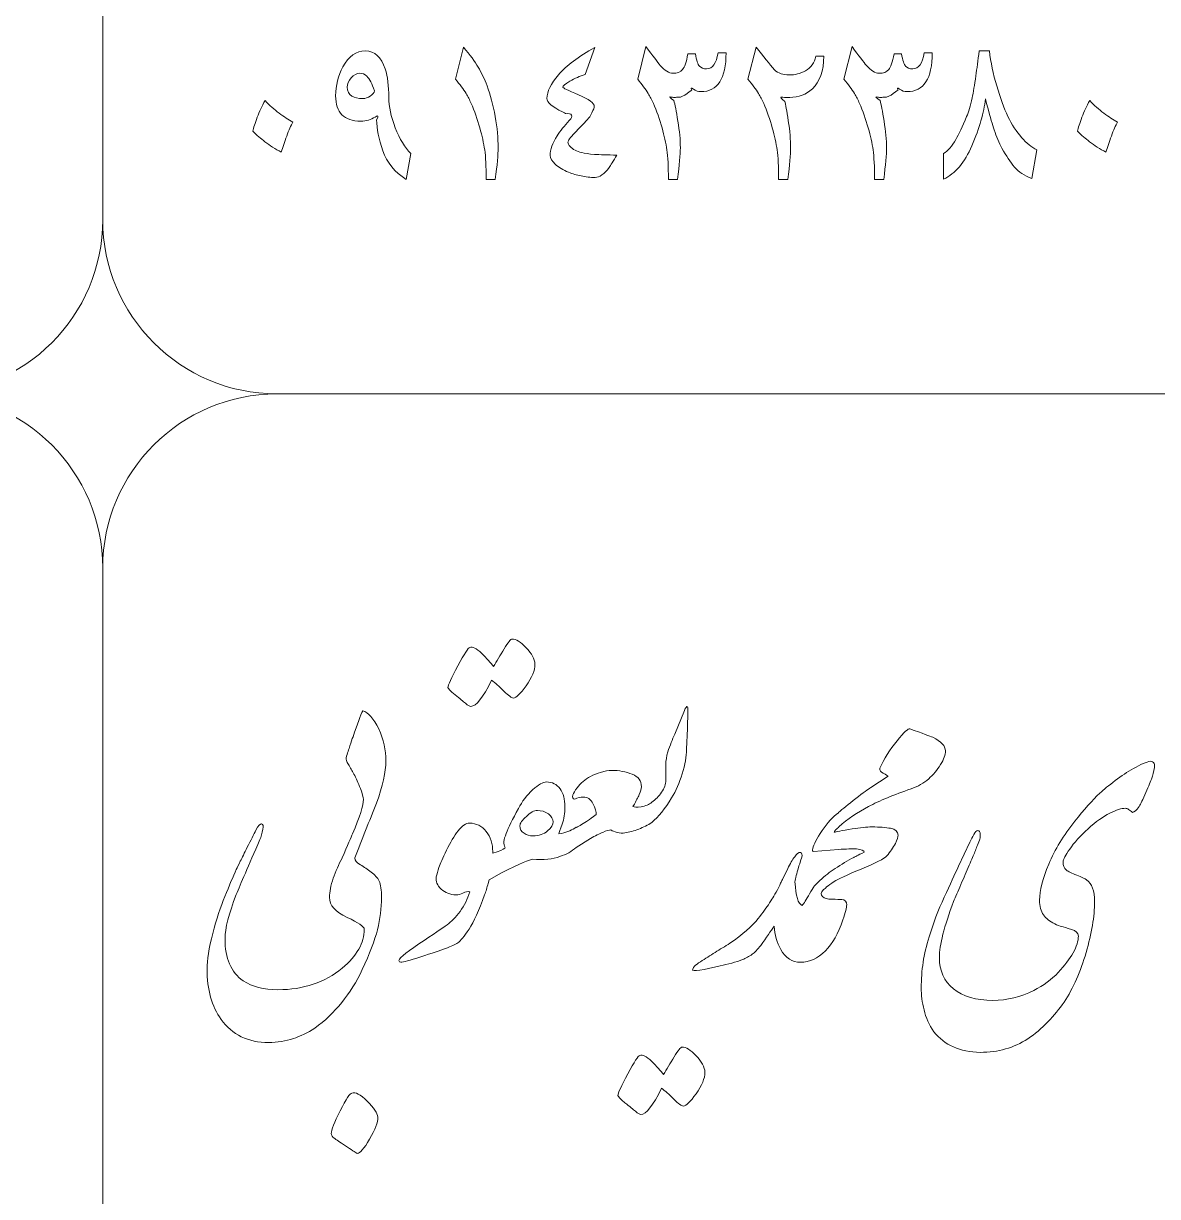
# Model space of a CAD drawing. Header units: millimetres. Extents: x 62 to 462, y 96 to 456.
# Drawn here: x 301.17 to 317.47, y 244.77 to 261.63 of the extents above; entities that cross this region are included whole.
import ezdxf

# ---------------------------------------------------------------- set-up
doc = ezdxf.new("R2010")
doc.units = ezdxf.units.MM
doc.header["$MEASUREMENT"] = 0
doc.layers.add('Layer 1', color=7, linetype='Continuous')

msp = doc.modelspace()

# ---------------------------------------------------------------- linework, layer by layer
at = {"layer": 'Layer 1', "color": 250, "lineweight": 18}
for points, knots in [([(284.8067, 276.3033), (284.8067, 276.3033), (299.8067, 276.3033), (299.8067, 276.3033), (301.1837, 276.3033), (302.3067, 275.1803), (302.3067, 273.8033), (302.3067, 273.8033), (302.3067, 258.8033), (302.3067, 258.8033), (302.3067, 257.4264), (301.1837, 256.3033), (299.8067, 256.3033), (299.8067, 256.3033), (284.8067, 256.3033), (284.8067, 256.3033), (283.4298, 256.3033), (282.3067, 257.4264), (282.3067, 258.8033), (282.3067, 258.8033), (282.3067, 273.8033), (282.3067, 273.8033), (282.3067, 275.1803), (283.4298, 276.3033), (284.8067, 276.3033)], [0, 0, 0, 0, 0.125, 0.125, 0.125, 0.25, 0.25, 0.25, 0.375, 0.375, 0.375, 0.5, 0.5, 0.5, 0.625, 0.625, 0.625, 0.75, 0.75, 0.75, 0.875, 0.875, 0.875, 1, 1, 1, 1]), ([(304.8067, 276.3033), (304.8067, 276.3033), (319.8067, 276.3033), (319.8067, 276.3033), (321.1837, 276.3033), (322.3067, 275.1803), (322.3067, 273.8033), (322.3067, 273.8033), (322.3067, 258.8033), (322.3067, 258.8033), (322.3067, 257.4264), (321.1837, 256.3033), (319.8067, 256.3033), (319.8067, 256.3033), (304.8067, 256.3033), (304.8067, 256.3033), (303.4298, 256.3033), (302.3067, 257.4264), (302.3067, 258.8033), (302.3067, 258.8033), (302.3067, 273.8033), (302.3067, 273.8033), (302.3067, 275.1803), (303.4298, 276.3033), (304.8067, 276.3033)], [0, 0, 0, 0, 0.125, 0.125, 0.125, 0.25, 0.25, 0.25, 0.375, 0.375, 0.375, 0.5, 0.5, 0.5, 0.625, 0.625, 0.625, 0.75, 0.75, 0.75, 0.875, 0.875, 0.875, 1, 1, 1, 1]), ([(284.8067, 256.3033), (284.8067, 256.3033), (299.8067, 256.3033), (299.8067, 256.3033), (301.1837, 256.3033), (302.3067, 255.1803), (302.3067, 253.8033), (302.3067, 253.8033), (302.3067, 238.8033), (302.3067, 238.8033), (302.3067, 237.4264), (301.1837, 236.3033), (299.8067, 236.3033), (299.8067, 236.3033), (284.8067, 236.3033), (284.8067, 236.3033), (283.4298, 236.3033), (282.3067, 237.4264), (282.3067, 238.8033), (282.3067, 238.8033), (282.3067, 253.8033), (282.3067, 253.8033), (282.3067, 255.1803), (283.4298, 256.3033), (284.8067, 256.3033)], [0, 0, 0, 0, 0.125, 0.125, 0.125, 0.25, 0.25, 0.25, 0.375, 0.375, 0.375, 0.5, 0.5, 0.5, 0.625, 0.625, 0.625, 0.75, 0.75, 0.75, 0.875, 0.875, 0.875, 1, 1, 1, 1]), ([(304.8067, 256.3033), (304.8067, 256.3033), (319.8067, 256.3033), (319.8067, 256.3033), (321.1837, 256.3033), (322.3067, 255.1803), (322.3067, 253.8033), (322.3067, 253.8033), (322.3067, 238.8033), (322.3067, 238.8033), (322.3067, 237.4264), (321.1837, 236.3033), (319.8067, 236.3033), (319.8067, 236.3033), (304.8067, 236.3033), (304.8067, 236.3033), (303.4298, 236.3033), (302.3067, 237.4264), (302.3067, 238.8033), (302.3067, 238.8033), (302.3067, 253.8033), (302.3067, 253.8033), (302.3067, 255.1803), (303.4298, 256.3033), (304.8067, 256.3033)], [0, 0, 0, 0, 0.125, 0.125, 0.125, 0.25, 0.25, 0.25, 0.375, 0.375, 0.375, 0.5, 0.5, 0.5, 0.625, 0.625, 0.625, 0.75, 0.75, 0.75, 0.875, 0.875, 0.875, 1, 1, 1, 1]), ([(307.2684, 252.0841), (307.2684, 252.1147), (307.3154, 252.217), (307.4095, 252.3945), (307.5036, 252.5709), (307.5612, 252.6591), (307.5812, 252.6591), (307.62, 252.6756), (307.6776, 252.6474), (307.7517, 252.5756), (307.827, 252.5027), (307.8834, 252.4392), (307.9222, 252.3839), (307.9681, 252.4592), (308.0198, 252.545), (308.0763, 252.6391), (308.1327, 252.7332), (308.1692, 252.7802), (308.188, 252.7802), (308.2456, 252.7802), (308.3138, 252.7379), (308.3926, 252.6544), (308.4726, 252.5709), (308.5137, 252.4921), (308.5184, 252.418), (308.5184, 252.331), (308.4761, 252.2275), (308.3914, 252.1088), (308.3079, 251.9912), (308.2479, 251.9324), (308.208, 251.9324), (308.1833, 251.9324), (308.1374, 251.9665), (308.0704, 252.0323), (308.0045, 252.0994), (307.9457, 252.1511), (307.8952, 252.1876), (307.7705, 251.9371), (307.6717, 251.8124), (307.5988, 251.8124), (307.58, 251.8124), (307.5542, 251.8266), (307.5189, 251.8571), (307.4871, 251.8842), (307.4377, 251.9253), (307.3695, 251.9806), (307.3013, 252.0359), (307.2684, 252.07), (307.2684, 252.0841)], [0, 0, 0, 0, 0.0625, 0.0625, 0.0625, 0.125, 0.125, 0.125, 0.1875, 0.1875, 0.1875, 0.25, 0.25, 0.25, 0.3125, 0.3125, 0.3125, 0.375, 0.375, 0.375, 0.4375, 0.4375, 0.4375, 0.5, 0.5, 0.5, 0.5625, 0.5625, 0.5625, 0.625, 0.625, 0.625, 0.6875, 0.6875, 0.6875, 0.75, 0.75, 0.75, 0.8125, 0.8125, 0.8125, 0.875, 0.875, 0.875, 0.9375, 0.9375, 0.9375, 1, 1, 1, 1]), ([(306.0655, 248.6092), (306.0655, 248.6481), (305.9831, 248.7057), (305.8173, 248.7809), (305.6492, 248.8597), (305.5657, 248.955), (305.5657, 249.0679), (305.5657, 249.1478), (305.5833, 249.2395), (305.6198, 249.3418), (305.6551, 249.443), (305.6974, 249.5406), (305.748, 249.6323), (305.748, 249.6323), (305.7492, 249.6344), (305.7492, 249.6344), (305.7492, 249.6344), (305.7491, 249.6347), (305.7491, 249.6347), (305.8267, 249.8181), (305.8761, 249.9345), (305.8973, 249.9827), (306.0008, 250.2238), (306.0525, 250.3884), (306.0525, 250.4755), (306.0525, 250.5049), (306.0384, 250.5566), (306.0102, 250.6307), (305.9784, 250.7106), (305.9478, 250.7812), (305.9173, 250.84), (305.9043, 250.8635), (305.8902, 250.8859), (305.8761, 250.9094), (305.862, 250.9329), (305.8502, 250.9552), (305.8385, 250.9788), (305.8103, 251.0199), (305.7997, 251.0517), (305.8044, 251.0752), (305.8244, 251.1387), (305.8432, 251.1963), (305.8596, 251.2469), (305.8749, 251.2974), (305.8902, 251.3409), (305.9043, 251.3774), (305.9655, 251.562), (306.0125, 251.6855), (306.0454, 251.7502), (306.1231, 251.7243), (306.1995, 251.6373), (306.2724, 251.4879), (306.3418, 251.3386), (306.3759, 251.1857), (306.3759, 251.0305), (306.3759, 250.8694), (306.3312, 250.6671), (306.2418, 250.4237), (306.1889, 250.2932), (306.136, 250.1615), (306.0842, 250.0286), (306.0325, 249.8969), (305.9819, 249.7652), (305.9314, 249.6347), (305.9314, 249.6347), (305.9311, 249.6341), (305.9311, 249.6341), (305.9311, 249.6341), (305.9314, 249.6323), (305.9314, 249.6323), (305.9314, 249.6006), (305.9573, 249.5676), (306.009, 249.5359), (306.0607, 249.5041), (306.1125, 249.4688), (306.1654, 249.4312), (306.2183, 249.3924), (306.256, 249.3501), (306.2795, 249.3019), (306.3018, 249.249), (306.3136, 249.1713), (306.3136, 249.0679), (306.3136, 248.9162), (306.2936, 248.7609), (306.2548, 248.6022), (306.216, 248.4481), (306.1431, 248.2576), (306.0372, 248.0307), (305.8702, 247.6791), (305.6433, 247.3992), (305.3552, 247.1899), (305.2505, 247.1229), (305.1471, 247.0723), (305.0459, 247.0382), (304.9354, 247.0018), (304.8166, 246.9829), (304.6908, 246.9829), (304.3945, 246.9829), (304.1675, 247.0935), (304.0088, 247.3134), (303.8735, 247.5015), (303.8053, 247.7438), (303.8053, 248.0377), (303.8053, 248.1683), (303.8324, 248.3388), (303.8876, 248.5505), (303.9429, 248.7551), (304.0005, 248.9315), (304.0605, 249.0808), (304.1252, 249.2348), (304.1793, 249.3654), (304.2251, 249.47), (304.2392, 249.4959), (304.2592, 249.5347), (304.2839, 249.5864), (304.3098, 249.637), (304.3415, 249.7052), (304.3804, 249.7875), (304.4086, 249.8381), (304.4333, 249.8839), (304.4544, 249.9251), (304.4768, 249.9663), (304.4944, 250.0039), (304.5085, 250.0356), (304.5426, 250.098), (304.5685, 250.1274), (304.5873, 250.125), (304.6132, 250.1203), (304.6191, 250.0944), (304.6085, 250.0462), (304.5967, 249.9886), (304.5814, 249.9392), (304.5638, 249.8981), (304.4003, 249.5206), (304.2875, 249.2584), (304.2251, 249.109), (304.1181, 248.835), (304.064, 248.6245), (304.064, 248.4752), (304.064, 248.1918), (304.151, 247.9907), (304.3251, 247.8684), (304.4544, 247.7837), (304.6202, 247.7414), (304.8249, 247.7414), (305.1929, 247.7414), (305.4998, 247.8449), (305.748, 248.0507), (305.9596, 248.2282), (306.0655, 248.414), (306.0655, 248.6092)], [0, 0, 0, 0, 0.02, 0.02, 0.02, 0.04, 0.04, 0.04, 0.06, 0.06, 0.06, 0.08, 0.08, 0.08, 0.1, 0.1, 0.1, 0.12, 0.12, 0.12, 0.14, 0.14, 0.14, 0.16, 0.16, 0.16, 0.18, 0.18, 0.18, 0.2, 0.2, 0.2, 0.22, 0.22, 0.22, 0.24, 0.24, 0.24, 0.26, 0.26, 0.26, 0.28, 0.28, 0.28, 0.3, 0.3, 0.3, 0.32, 0.32, 0.32, 0.34, 0.34, 0.34, 0.36, 0.36, 0.36, 0.38, 0.38, 0.38, 0.4, 0.4, 0.4, 0.42, 0.42, 0.42, 0.44, 0.44, 0.44, 0.46, 0.46, 0.46, 0.48, 0.48, 0.48, 0.5, 0.5, 0.5, 0.52, 0.52, 0.52, 0.54, 0.54, 0.54, 0.56, 0.56, 0.56, 0.58, 0.58, 0.58, 0.6, 0.6, 0.6, 0.62, 0.62, 0.62, 0.64, 0.64, 0.64, 0.66, 0.66, 0.66, 0.68, 0.68, 0.68, 0.7, 0.7, 0.7, 0.72, 0.72, 0.72, 0.74, 0.74, 0.74, 0.76, 0.76, 0.76, 0.78, 0.78, 0.78, 0.8, 0.8, 0.8, 0.82, 0.82, 0.82, 0.84, 0.84, 0.84, 0.86, 0.86, 0.86, 0.88, 0.88, 0.88, 0.9, 0.9, 0.9, 0.92, 0.92, 0.92, 0.94, 0.94, 0.94, 0.96, 0.96, 0.96, 0.98, 0.98, 0.98, 1, 1, 1, 1]), ([(310.1965, 250.4343), (310.2517, 250.4731), (310.2988, 250.5213), (310.3376, 250.5789), (310.3787, 250.6366), (310.3999, 250.6942), (310.3999, 250.7518), (310.3999, 250.7518), (310.3999, 250.9788), (310.3999, 250.9788), (310.3999, 251.034), (310.4093, 251.0952), (310.427, 251.161), (310.4599, 251.2527), (310.4928, 251.3374), (310.5269, 251.4127), (310.5269, 251.4127), (310.668, 251.7537), (310.668, 251.7537), (310.6704, 251.7702), (310.6821, 251.789), (310.7033, 251.809), (310.7127, 251.809), (310.7162, 251.7854), (310.7162, 251.7372), (310.7162, 251.7372), (310.7104, 251.4926), (310.7104, 251.4926), (310.7104, 251.4926), (310.6962, 251.1963), (310.6962, 251.1963), (310.6962, 251.0928), (310.6751, 250.9752), (310.6339, 250.8447), (310.5951, 250.713), (310.5445, 250.5978), (310.4822, 250.4966), (310.3885, 250.3432), (310.2937, 250.2259), (310.1976, 250.146), (310.1976, 250.146), (310.1965, 250.1438), (310.1965, 250.1438), (310.1412, 250.1074), (310.0789, 250.0756), (310.0107, 250.0498), (309.9413, 250.0227), (309.8743, 250.0051), (309.8108, 249.9957), (309.7755, 249.9886), (309.739, 249.991), (309.7002, 250.0004), (309.6614, 250.011), (309.6308, 250.0227), (309.6108, 250.0368), (309.5826, 250.0368), (309.5438, 250.0251), (309.4933, 250.0027), (309.445, 249.9816), (309.3851, 249.9522), (309.3145, 249.9134), (309.3145, 249.9134), (309.1111, 249.7852), (309.1111, 249.7852), (309.1111, 249.7852), (309.1108, 249.7861), (309.1108, 249.7861), (309.0462, 249.7286), (308.9686, 249.6851), (308.8771, 249.6558), (308.7736, 249.6158), (308.6431, 249.6041), (308.4843, 249.617), (308.4514, 249.617), (308.3044, 249.5523), (308.0398, 249.4206), (308.0398, 249.4206), (307.8581, 249.3204), (307.8581, 249.3204), (307.8581, 249.3204), (307.8446, 249.2678), (307.8446, 249.2678), (307.8305, 249.2101), (307.8129, 249.1549), (307.7952, 249.1043), (307.7141, 248.8821), (307.64, 248.7174), (307.5706, 248.6116), (307.5024, 248.5058), (307.4483, 248.4411), (307.4095, 248.4152), (307.3696, 248.3905), (307.3119, 248.3635), (307.2331, 248.3341), (307.1555, 248.3059), (307.0368, 248.2659), (306.8768, 248.2141), (306.7169, 248.1624), (306.6228, 248.1365), (306.5923, 248.1365), (306.5746, 248.1365), (306.5652, 248.1412), (306.5652, 248.1506), (306.5464, 248.1753), (306.6417, 248.2588), (306.851, 248.3988), (307.0603, 248.5387), (307.1955, 248.6304), (307.2555, 248.6739), (307.3166, 248.7174), (307.379, 248.7809), (307.4413, 248.8656), (307.5048, 248.9491), (307.5518, 249.0443), (307.5812, 249.149), (307.5495, 249.1537), (307.5165, 249.1478), (307.4836, 249.1302), (307.4495, 249.1137), (307.4166, 249.1043), (307.3848, 249.1043), (307.3002, 249.1067), (307.2284, 249.1349), (307.1708, 249.1878), (307.1144, 249.2395), (307.0897, 249.2983), (307.0991, 249.363), (307.1085, 249.4018), (307.1214, 249.4477), (307.1391, 249.4994), (307.1555, 249.5512), (307.192, 249.6335), (307.2473, 249.7452), (307.3025, 249.8581), (307.3578, 249.951), (307.4142, 250.0239), (307.4707, 250.098), (307.5259, 250.1344), (307.5812, 250.1344), (307.6753, 250.1344), (307.7541, 250.0944), (307.8176, 250.0145), (307.8811, 249.9333), (307.9117, 249.8369), (307.9117, 249.7252), (307.9117, 249.7252), (307.9115, 249.7016), (307.9115, 249.7016), (307.9115, 249.7016), (307.9763, 249.724), (307.9763, 249.724), (308.0527, 249.7522), (308.0916, 249.7722), (308.0916, 249.7863), (308.0774, 249.8098), (308.0704, 249.8381), (308.0704, 249.8722), (308.0751, 249.9027), (308.0868, 249.9404), (308.1057, 249.9862), (308.1374, 250.0709), (308.1962, 250.1908), (308.2809, 250.3449), (308.3338, 250.446), (308.4008, 250.5354), (308.4843, 250.613), (308.5666, 250.6894), (308.6337, 250.7271), (308.6842, 250.7271), (308.7642, 250.7271), (308.83, 250.693), (308.8806, 250.6271), (308.9265, 250.5624), (308.9488, 250.4778), (308.9488, 250.3719), (308.9488, 250.2779), (308.9359, 250.1932), (308.91, 250.1191), (308.8829, 250.0439), (308.8665, 249.998), (308.8594, 249.9792), (308.8594, 249.9792), (308.9006, 249.9862), (308.9006, 249.9862), (308.99, 250.0086), (309.0605, 250.0391), (309.1111, 250.0756), (309.1111, 250.0756), (309.1132, 250.072), (309.1132, 250.072), (309.1543, 250.0933), (309.2123, 250.1282), (309.2863, 250.178), (309.3028, 250.1874), (309.3404, 250.2144), (309.4004, 250.2579), (309.4004, 250.2944), (309.3839, 250.3473), (309.3521, 250.4167), (309.318, 250.479), (309.271, 250.5096), (309.211, 250.5096), (309.1722, 250.5096), (309.1322, 250.5002), (309.0899, 250.4813), (309.0605, 250.4813), (309.0511, 250.5013), (309.0629, 250.5401), (309.0723, 250.5684), (309.0923, 250.6025), (309.1252, 250.6436), (309.1758, 250.7083), (309.2381, 250.7624), (309.3145, 250.8059), (309.3627, 250.8318), (309.4121, 250.8506), (309.4627, 250.8647), (309.525, 250.8835), (309.5767, 250.8929), (309.6214, 250.8929), (309.7261, 250.8929), (309.8249, 250.8741), (309.9178, 250.8376), (310.0048, 250.8035), (310.0483, 250.7436), (310.0483, 250.6577), (310.0483, 250.6283), (310.0377, 250.5919), (310.0177, 250.5484), (310.006, 250.5225), (309.9954, 250.499), (309.9848, 250.479), (309.9742, 250.4578), (309.9554, 250.4237), (309.9272, 250.3755), (309.9436, 250.3614), (309.9824, 250.3602), (310.0448, 250.3696), (310.1071, 250.3802), (310.1576, 250.4014), (310.1965, 250.4343)], [0, 0, 0, 0, 0.0125, 0.0125, 0.0125, 0.025, 0.025, 0.025, 0.0375, 0.0375, 0.0375, 0.05, 0.05, 0.05, 0.0625, 0.0625, 0.0625, 0.075, 0.075, 0.075, 0.0875, 0.0875, 0.0875, 0.1, 0.1, 0.1, 0.1125, 0.1125, 0.1125, 0.125, 0.125, 0.125, 0.1375, 0.1375, 0.1375, 0.15, 0.15, 0.15, 0.1625, 0.1625, 0.1625, 0.175, 0.175, 0.175, 0.1875, 0.1875, 0.1875, 0.2, 0.2, 0.2, 0.2125, 0.2125, 0.2125, 0.225, 0.225, 0.225, 0.2375, 0.2375, 0.2375, 0.25, 0.25, 0.25, 0.2625, 0.2625, 0.2625, 0.275, 0.275, 0.275, 0.2875, 0.2875, 0.2875, 0.3, 0.3, 0.3, 0.3125, 0.3125, 0.3125, 0.325, 0.325, 0.325, 0.3375, 0.3375, 0.3375, 0.35, 0.35, 0.35, 0.3625, 0.3625, 0.3625, 0.375, 0.375, 0.375, 0.3875, 0.3875, 0.3875, 0.4, 0.4, 0.4, 0.4125, 0.4125, 0.4125, 0.425, 0.425, 0.425, 0.4375, 0.4375, 0.4375, 0.45, 0.45, 0.45, 0.4625, 0.4625, 0.4625, 0.475, 0.475, 0.475, 0.4875, 0.4875, 0.4875, 0.5, 0.5, 0.5, 0.5125, 0.5125, 0.5125, 0.525, 0.525, 0.525, 0.5375, 0.5375, 0.5375, 0.55, 0.55, 0.55, 0.5625, 0.5625, 0.5625, 0.575, 0.575, 0.575, 0.5875, 0.5875, 0.5875, 0.6, 0.6, 0.6, 0.6125, 0.6125, 0.6125, 0.625, 0.625, 0.625, 0.6375, 0.6375, 0.6375, 0.65, 0.65, 0.65, 0.6625, 0.6625, 0.6625, 0.675, 0.675, 0.675, 0.6875, 0.6875, 0.6875, 0.7, 0.7, 0.7, 0.7125, 0.7125, 0.7125, 0.725, 0.725, 0.725, 0.7375, 0.7375, 0.7375, 0.75, 0.75, 0.75, 0.7625, 0.7625, 0.7625, 0.775, 0.775, 0.775, 0.7875, 0.7875, 0.7875, 0.8, 0.8, 0.8, 0.8125, 0.8125, 0.8125, 0.825, 0.825, 0.825, 0.8375, 0.8375, 0.8375, 0.85, 0.85, 0.85, 0.8625, 0.8625, 0.8625, 0.875, 0.875, 0.875, 0.8875, 0.8875, 0.8875, 0.9, 0.9, 0.9, 0.9125, 0.9125, 0.9125, 0.925, 0.925, 0.925, 0.9375, 0.9375, 0.9375, 0.95, 0.95, 0.95, 0.9625, 0.9625, 0.9625, 0.975, 0.975, 0.975, 0.9875, 0.9875, 0.9875, 1, 1, 1, 1]), ([(312.8812, 250.2896), (312.9388, 250.3379), (313.0211, 250.4037), (313.1293, 250.4896), (313.2351, 250.5695), (313.3069, 250.6224), (313.3468, 250.6471), (313.3468, 250.6471), (313.5938, 250.8094), (313.5938, 250.8094), (313.5879, 250.8141), (313.5632, 250.8294), (313.5221, 250.8541), (313.4903, 250.8706), (313.4738, 250.8929), (313.4738, 250.9235), (313.5338, 251.0563), (313.6161, 251.1881), (313.722, 251.3198), (313.8254, 251.4432), (313.8854, 251.4997), (313.9042, 251.4879), (314.09, 251.4244), (314.2006, 251.3833), (314.2347, 251.368), (314.357, 251.3103), (314.4181, 251.2445), (314.4181, 251.1716), (314.4181, 251.121), (314.3946, 251.0552), (314.3487, 250.9752), (314.2982, 250.8964), (314.2405, 250.8294), (314.177, 250.7718), (314.1053, 250.7118), (314.0218, 250.6636), (313.9254, 250.6271), (313.6749, 250.5425), (313.4703, 250.4578), (313.3104, 250.3731), (313.153, 250.291), (313.0115, 250.194), (312.8872, 250.0812), (312.8872, 250.0812), (312.8823, 250.0733), (312.8823, 250.0733), (312.8565, 250.058), (312.84, 250.0427), (312.8318, 250.0286), (312.8235, 250.0145), (312.82, 250.0074), (312.82, 250.0051), (312.84, 250.0098), (312.927, 250.0251), (313.0787, 250.0533), (313.1904, 250.0709), (313.2845, 250.0803), (313.3609, 250.0803), (313.4703, 250.0803), (313.5608, 250.0733), (313.629, 250.0603), (313.7008, 250.0462), (313.7361, 250.0133), (313.7361, 249.9604), (313.7361, 249.9392), (313.7231, 249.9004), (313.6984, 249.8428), (313.6655, 249.7828), (313.6243, 249.7228), (313.5738, 249.6641), (313.5397, 249.6241), (313.4174, 249.5617), (313.2069, 249.4747), (312.9976, 249.3865), (312.8682, 249.3277), (312.82, 249.2972), (312.7718, 249.2654), (312.7353, 249.2395), (312.7095, 249.2196), (312.6956, 249.2012), (312.6804, 249.1876), (312.664, 249.179), (312.6281, 249.1378), (312.6233, 249.105), (312.6507, 249.0808), (312.6777, 249.0549), (312.7236, 249.042), (312.7883, 249.0408), (312.8529, 249.0396), (312.9, 249.0396), (312.9294, 249.0396), (312.9752, 249.0349), (312.9988, 249.0079), (312.9988, 248.9597), (312.9988, 248.9256), (312.9799, 248.8527), (312.9435, 248.7433), (312.8788, 248.5505), (312.7953, 248.4023), (312.6918, 248.2988), (312.5837, 248.1906), (312.4661, 248.1365), (312.3367, 248.1365), (312.2156, 248.1365), (312.1203, 248.1977), (312.051, 248.3188), (311.9982, 248.4152), (311.9658, 248.5273), (311.955, 248.6547), (311.9082, 248.5842), (311.845, 248.4918), (311.7652, 248.3776), (311.717, 248.3176), (311.6758, 248.2753), (311.6405, 248.2506), (311.5947, 248.2177), (311.5488, 248.1918), (311.5018, 248.173), (311.4548, 248.153), (311.403, 248.1377), (311.3466, 248.1248), (311.2901, 248.1118), (311.2349, 248.0989), (311.1796, 248.0848), (311.1796, 248.0848), (310.9515, 248.0295), (310.9515, 248.0295), (310.8597, 248.0142), (310.8033, 248.0119), (310.7833, 248.0225), (310.7833, 248.0554), (310.8209, 248.0954), (310.8974, 248.1436), (310.9656, 248.1871), (311.0361, 248.2318), (311.1067, 248.2765), (311.1784, 248.3211), (311.249, 248.3647), (311.3207, 248.4082), (311.5018, 248.5352), (311.6382, 248.6539), (311.7276, 248.7633), (311.7958, 248.8491), (311.8499, 248.9232), (311.8887, 248.9879), (311.9145, 249.0243), (311.9522, 249.0878), (312.0027, 249.1772), (312.0027, 249.1772), (312.0361, 249.2455), (312.0361, 249.2455), (312.044, 249.2642), (312.0525, 249.2821), (312.0616, 249.2995), (312.0657, 249.3079), (312.0699, 249.3159), (312.0743, 249.3238), (312.0743, 249.3238), (312.1509, 249.4806), (312.1509, 249.4806), (312.185, 249.5512), (312.2191, 249.6088), (312.2509, 249.6523), (312.2802, 249.6958), (312.3085, 249.717), (312.3332, 249.7146), (312.3567, 249.7029), (312.3637, 249.6805), (312.3543, 249.6452), (312.3285, 249.57), (312.3132, 249.5206), (312.3061, 249.4971), (312.28, 249.4103), (312.263, 249.3417), (312.2554, 249.292), (312.267, 249.084), (312.301, 248.9713), (312.3579, 248.9526), (312.3826, 248.9785), (312.419, 249.0338), (312.4649, 249.1184), (312.4919, 249.169), (312.5131, 249.2031), (312.526, 249.2219), (312.5295, 249.2262), (312.5334, 249.2299), (312.5378, 249.233), (312.5585, 249.2585), (312.5841, 249.2855), (312.613, 249.3124), (312.6848, 249.3771), (312.7565, 249.4324), (312.8306, 249.4806), (312.9247, 249.5429), (313.0152, 249.597), (313.1022, 249.6429), (313.1093, 249.6476), (313.1587, 249.6723), (313.2504, 249.7158), (313.2504, 249.7381), (313.2139, 249.7546), (313.1399, 249.764), (313.0764, 249.7664), (312.9893, 249.764), (312.8823, 249.7569), (312.8823, 249.7569), (312.5237, 249.7287), (312.5237, 249.7287), (312.5072, 249.7287), (312.5025, 249.7428), (312.5096, 249.7699), (312.5237, 249.8299), (312.5684, 249.9169), (312.646, 250.0286), (312.7214, 250.14), (312.7991, 250.225), (312.8791, 250.2849), (312.8791, 250.2849), (312.8812, 250.2896), (312.8812, 250.2896)], [0, 0, 0, 0, 0.0136986, 0.0136986, 0.0136986, 0.0273973, 0.0273973, 0.0273973, 0.0410959, 0.0410959, 0.0410959, 0.0547945, 0.0547945, 0.0547945, 0.0684932, 0.0684932, 0.0684932, 0.0821918, 0.0821918, 0.0821918, 0.0958904, 0.0958904, 0.0958904, 0.109589, 0.109589, 0.109589, 0.1232877, 0.1232877, 0.1232877, 0.1369863, 0.1369863, 0.1369863, 0.1506849, 0.1506849, 0.1506849, 0.1643836, 0.1643836, 0.1643836, 0.1780822, 0.1780822, 0.1780822, 0.1917808, 0.1917808, 0.1917808, 0.2054795, 0.2054795, 0.2054795, 0.2191781, 0.2191781, 0.2191781, 0.2328767, 0.2328767, 0.2328767, 0.2465753, 0.2465753, 0.2465753, 0.260274, 0.260274, 0.260274, 0.2739726, 0.2739726, 0.2739726, 0.2876712, 0.2876712, 0.2876712, 0.3013699, 0.3013699, 0.3013699, 0.3150685, 0.3150685, 0.3150685, 0.3287671, 0.3287671, 0.3287671, 0.3424658, 0.3424658, 0.3424658, 0.3561644, 0.3561644, 0.3561644, 0.369863, 0.369863, 0.369863, 0.3835616, 0.3835616, 0.3835616, 0.3972603, 0.3972603, 0.3972603, 0.4109589, 0.4109589, 0.4109589, 0.4246575, 0.4246575, 0.4246575, 0.4383562, 0.4383562, 0.4383562, 0.4520548, 0.4520548, 0.4520548, 0.4657534, 0.4657534, 0.4657534, 0.4794521, 0.4794521, 0.4794521, 0.4931507, 0.4931507, 0.4931507, 0.5068493, 0.5068493, 0.5068493, 0.5205479, 0.5205479, 0.5205479, 0.5342466, 0.5342466, 0.5342466, 0.5479452, 0.5479452, 0.5479452, 0.5616438, 0.5616438, 0.5616438, 0.5753425, 0.5753425, 0.5753425, 0.5890411, 0.5890411, 0.5890411, 0.6027397, 0.6027397, 0.6027397, 0.6164384, 0.6164384, 0.6164384, 0.630137, 0.630137, 0.630137, 0.6438356, 0.6438356, 0.6438356, 0.6575342, 0.6575342, 0.6575342, 0.6712329, 0.6712329, 0.6712329, 0.6849315, 0.6849315, 0.6849315, 0.6986301, 0.6986301, 0.6986301, 0.7123288, 0.7123288, 0.7123288, 0.7260274, 0.7260274, 0.7260274, 0.739726, 0.739726, 0.739726, 0.7534247, 0.7534247, 0.7534247, 0.7671233, 0.7671233, 0.7671233, 0.7808219, 0.7808219, 0.7808219, 0.7945205, 0.7945205, 0.7945205, 0.8082192, 0.8082192, 0.8082192, 0.8219178, 0.8219178, 0.8219178, 0.8356164, 0.8356164, 0.8356164, 0.8493151, 0.8493151, 0.8493151, 0.8630137, 0.8630137, 0.8630137, 0.8767123, 0.8767123, 0.8767123, 0.890411, 0.890411, 0.890411, 0.9041096, 0.9041096, 0.9041096, 0.9178082, 0.9178082, 0.9178082, 0.9315068, 0.9315068, 0.9315068, 0.9452055, 0.9452055, 0.9452055, 0.9589041, 0.9589041, 0.9589041, 0.9726027, 0.9726027, 0.9726027, 0.9863014, 0.9863014, 0.9863014, 1, 1, 1, 1]), ([(317.4214, 250.9341), (317.4132, 250.8764), (317.3979, 250.8212), (317.3791, 250.7671), (317.3591, 250.713), (317.3273, 250.6377), (317.2827, 250.5413), (317.238, 250.4449), (317.2109, 250.3896), (317.2015, 250.3755), (317.1651, 250.3179), (317.1321, 250.2896), (317.1051, 250.2896), (317.0839, 250.3038), (317.0663, 250.3167), (317.0498, 250.3296), (317.0334, 250.3426), (317.0192, 250.3484), (317.0051, 250.3484), (316.9475, 250.3484), (316.8723, 250.3249), (316.7782, 250.2779), (316.6829, 250.2308), (316.5806, 250.1556), (316.4677, 250.0521), (316.3548, 249.9486), (316.2667, 249.8522), (316.2032, 249.7628), (316.1408, 249.6735), (316.1091, 249.6111), (316.1091, 249.577), (316.1091, 249.5265), (316.1244, 249.4865), (316.1573, 249.4594), (316.1843, 249.4383), (316.2337, 249.4148), (316.3055, 249.3877), (316.376, 249.3595), (316.4242, 249.3371), (316.4466, 249.3183), (316.523, 249.2654), (316.5606, 249.1619), (316.5606, 249.0079), (316.5606, 248.795), (316.5207, 248.5505), (316.4395, 248.2765), (316.3596, 248.0013), (316.2537, 247.7638), (316.1232, 247.5615), (316.0562, 247.4674), (315.9786, 247.3733), (315.8892, 247.2793), (315.7998, 247.184), (315.7034, 247.1041), (315.5999, 247.037), (315.4023, 246.9065), (315.1742, 246.8407), (314.9179, 246.8407), (314.6262, 246.8454), (314.404, 246.9441), (314.2523, 247.137), (314.1841, 247.2358), (314.1359, 247.3404), (314.11, 247.451), (314.083, 247.5615), (314.07, 247.6662), (314.07, 247.7649), (314.07, 247.8908), (314.0794, 248.0142), (314.0971, 248.1353), (314.1159, 248.2553), (314.1441, 248.3764), (314.1829, 248.4987), (314.2429, 248.6963), (314.3146, 248.8868), (314.4005, 249.0702), (314.4851, 249.2537), (314.5533, 249.4018), (314.6062, 249.5147), (314.6062, 249.5147), (314.7685, 249.8593), (314.7685, 249.8593), (314.7873, 249.8981), (314.8062, 249.9357), (314.8273, 249.9733), (314.8473, 250.0098), (314.8661, 250.0274), (314.8826, 250.0274), (314.9049, 250.0274), (314.9179, 250.0098), (314.919, 249.9733), (314.9202, 249.9357), (314.9155, 249.9086), (314.9061, 249.8898), (314.8814, 249.824), (314.8591, 249.7675), (314.8414, 249.7228), (314.8226, 249.6782), (314.7956, 249.6135), (314.7579, 249.5288), (314.7215, 249.443), (314.6815, 249.3513), (314.6392, 249.2525), (314.5968, 249.1537), (314.5616, 249.0726), (314.5345, 249.0079), (314.3993, 248.6504), (314.3311, 248.3811), (314.3311, 248.2024), (314.3311, 248.0142), (314.3981, 247.8649), (314.5333, 247.7543), (314.6674, 247.6438), (314.8567, 247.5885), (315.1001, 247.5885), (315.3024, 247.5885), (315.4976, 247.6356), (315.6869, 247.7297), (315.8269, 247.8014), (315.9444, 247.8872), (316.0385, 247.9884), (316.1326, 248.0895), (316.2043, 248.1847), (316.2537, 248.2729), (316.3031, 248.3611), (316.3278, 248.4411), (316.3278, 248.5116), (316.3278, 248.5552), (316.2949, 248.5881), (316.229, 248.6081), (316.1632, 248.6292), (316.1161, 248.6433), (316.0867, 248.6504), (316.0585, 248.6563), (316.0256, 248.6692), (315.988, 248.688), (315.9174, 248.7221), (315.8633, 248.7656), (315.8257, 248.8174), (315.7892, 248.8691), (315.7704, 248.9397), (315.7704, 249.0291), (315.7704, 249.1643), (315.8151, 249.3371), (315.9033, 249.5453), (315.9915, 249.7546), (316.1161, 249.9604), (316.2772, 250.1626), (316.4089, 250.3273), (316.5289, 250.4625), (316.6359, 250.5648), (316.6935, 250.6177), (316.7676, 250.6789), (316.857, 250.7459), (316.9463, 250.8141), (317.0334, 250.8717), (317.1192, 250.9199), (317.2227, 250.9799), (317.3038, 251.014), (317.3638, 251.0234), (317.3885, 251.0234), (317.4061, 251.0128), (317.4155, 250.9928), (317.4238, 250.9717), (317.4261, 250.9529), (317.4214, 250.9341)], [0, 0, 0, 0, 0.0181818, 0.0181818, 0.0181818, 0.0363636, 0.0363636, 0.0363636, 0.0545455, 0.0545455, 0.0545455, 0.0727273, 0.0727273, 0.0727273, 0.0909091, 0.0909091, 0.0909091, 0.1090909, 0.1090909, 0.1090909, 0.1272727, 0.1272727, 0.1272727, 0.1454545, 0.1454545, 0.1454545, 0.1636364, 0.1636364, 0.1636364, 0.1818182, 0.1818182, 0.1818182, 0.2, 0.2, 0.2, 0.2181818, 0.2181818, 0.2181818, 0.2363636, 0.2363636, 0.2363636, 0.2545455, 0.2545455, 0.2545455, 0.2727273, 0.2727273, 0.2727273, 0.2909091, 0.2909091, 0.2909091, 0.3090909, 0.3090909, 0.3090909, 0.3272727, 0.3272727, 0.3272727, 0.3454545, 0.3454545, 0.3454545, 0.3636364, 0.3636364, 0.3636364, 0.3818182, 0.3818182, 0.3818182, 0.4, 0.4, 0.4, 0.4181818, 0.4181818, 0.4181818, 0.4363636, 0.4363636, 0.4363636, 0.4545455, 0.4545455, 0.4545455, 0.4727273, 0.4727273, 0.4727273, 0.4909091, 0.4909091, 0.4909091, 0.5090909, 0.5090909, 0.5090909, 0.5272727, 0.5272727, 0.5272727, 0.5454545, 0.5454545, 0.5454545, 0.5636364, 0.5636364, 0.5636364, 0.5818182, 0.5818182, 0.5818182, 0.6, 0.6, 0.6, 0.6181818, 0.6181818, 0.6181818, 0.6363636, 0.6363636, 0.6363636, 0.6545455, 0.6545455, 0.6545455, 0.6727273, 0.6727273, 0.6727273, 0.6909091, 0.6909091, 0.6909091, 0.7090909, 0.7090909, 0.7090909, 0.7272727, 0.7272727, 0.7272727, 0.7454545, 0.7454545, 0.7454545, 0.7636364, 0.7636364, 0.7636364, 0.7818182, 0.7818182, 0.7818182, 0.8, 0.8, 0.8, 0.8181818, 0.8181818, 0.8181818, 0.8363636, 0.8363636, 0.8363636, 0.8545455, 0.8545455, 0.8545455, 0.8727273, 0.8727273, 0.8727273, 0.8909091, 0.8909091, 0.8909091, 0.9090909, 0.9090909, 0.9090909, 0.9272727, 0.9272727, 0.9272727, 0.9454545, 0.9454545, 0.9454545, 0.9636364, 0.9636364, 0.9636364, 0.9818182, 0.9818182, 0.9818182, 1, 1, 1, 1]), ([(308.7806, 250.1556), (308.7806, 250.1944), (308.7571, 250.232), (308.7113, 250.2685), (308.6607, 250.3014), (308.609, 250.3167), (308.556, 250.3167), (308.5055, 250.3167), (308.4514, 250.2884), (308.3949, 250.2308), (308.3326, 250.1756), (308.302, 250.132), (308.302, 250.1003), (308.302, 250.0497), (308.322, 250.0121), (308.3632, 249.9898), (308.3985, 249.9639), (308.4408, 249.9521), (308.4914, 249.9521), (308.576, 249.9521), (308.6466, 249.9756), (308.7007, 250.0239), (308.7536, 250.0721), (308.7806, 250.1156), (308.7806, 250.1556)], [0, 0, 0, 0, 0.125, 0.125, 0.125, 0.25, 0.25, 0.25, 0.375, 0.375, 0.375, 0.5, 0.5, 0.5, 0.625, 0.625, 0.625, 0.75, 0.75, 0.75, 0.875, 0.875, 0.875, 1, 1, 1, 1]), ([(309.7108, 246.221), (309.7108, 246.2069), (309.7449, 246.1728), (309.8119, 246.1175), (309.8802, 246.0622), (309.9295, 246.0211), (309.9625, 245.994), (309.9966, 245.9634), (310.0236, 245.9493), (310.0413, 245.9493), (310.1153, 245.9493), (310.2141, 246.074), (310.3376, 246.3244), (310.3882, 246.288), (310.4469, 246.2363), (310.514, 246.1692), (310.5798, 246.1022), (310.6257, 246.0693), (310.6516, 246.0693), (310.6904, 246.0693), (310.7515, 246.1281), (310.8338, 246.2457), (310.9185, 246.3644), (310.9608, 246.4679), (310.9608, 246.5549), (310.9573, 246.629), (310.915, 246.7078), (310.835, 246.7913), (310.7562, 246.8748), (310.688, 246.9171), (310.6304, 246.9171), (310.6128, 246.9171), (310.5751, 246.8701), (310.5187, 246.776), (310.4622, 246.6819), (310.4117, 246.5961), (310.3658, 246.5208), (310.3258, 246.5761), (310.2694, 246.6396), (310.1953, 246.7125), (310.12, 246.7842), (310.0636, 246.8125), (310.0248, 246.796), (310.0036, 246.796), (309.946, 246.7078), (309.8519, 246.5314), (309.7579, 246.3538), (309.7108, 246.2515), (309.7108, 246.221)], [0, 0, 0, 0, 0.0625, 0.0625, 0.0625, 0.125, 0.125, 0.125, 0.1875, 0.1875, 0.1875, 0.25, 0.25, 0.25, 0.3125, 0.3125, 0.3125, 0.375, 0.375, 0.375, 0.4375, 0.4375, 0.4375, 0.5, 0.5, 0.5, 0.5625, 0.5625, 0.5625, 0.625, 0.625, 0.625, 0.6875, 0.6875, 0.6875, 0.75, 0.75, 0.75, 0.8125, 0.8125, 0.8125, 0.875, 0.875, 0.875, 0.9375, 0.9375, 0.9375, 1, 1, 1, 1]), ([(305.5904, 245.673), (305.5904, 245.6483), (305.608, 245.6236), (305.6421, 245.6013), (305.6809, 245.573), (305.7409, 245.533), (305.8232, 245.479), (305.9043, 245.4249), (305.9525, 245.3943), (305.9655, 245.3872), (306.0031, 245.3872), (306.0607, 245.4566), (306.1419, 245.5942), (306.2218, 245.7318), (306.2618, 245.8376), (306.2618, 245.9105), (306.2548, 245.9658), (306.203, 246.0422), (306.1066, 246.1398), (306.0102, 246.2374), (305.9373, 246.2762), (305.8867, 246.2551), (305.8608, 246.2551), (305.8056, 246.1716), (305.7197, 246.0022), (305.6339, 245.8329), (305.5904, 245.7235), (305.5904, 245.673)], [0, 0, 0, 0, 0.1111111, 0.1111111, 0.1111111, 0.2222222, 0.2222222, 0.2222222, 0.3333333, 0.3333333, 0.3333333, 0.4444444, 0.4444444, 0.4444444, 0.5555556, 0.5555556, 0.5555556, 0.6666667, 0.6666667, 0.6666667, 0.7777778, 0.7777778, 0.7777778, 0.8888889, 0.8888889, 0.8888889, 1, 1, 1, 1])]:
    msp.add_open_spline(points, degree=3, knots=knots, dxfattribs=at)
at = {"layer": 'Layer 1', "color": 250, "lineweight": 9}
for points, knots in [([(307.9897, 259.8388), (307.9897, 259.7436), (307.9762, 259.5925), (307.9486, 259.3862), (307.9486, 259.3862), (307.8175, 259.3862), (307.8175, 259.3862), (307.8175, 259.5696), (307.8104, 259.7107), (307.7963, 259.8089), (307.7816, 259.907), (307.7587, 260.0123), (307.7264, 260.1246), (307.6911, 260.2486), (307.6493, 260.3668), (307.6023, 260.4779), (307.5794, 260.5296), (307.5547, 260.5766), (307.5282, 260.619), (307.4906, 260.6825), (307.4401, 260.7506), (307.3766, 260.8241), (307.3766, 260.8241), (307.4924, 261.2856), (307.4924, 261.2856), (307.5853, 261.1745), (307.6552, 261.0781), (307.7028, 260.9981), (307.751, 260.9176), (307.7928, 260.8288), (307.8298, 260.7312), (307.8792, 260.6013), (307.918, 260.4538), (307.9468, 260.2892), (307.9756, 260.1246), (307.9897, 259.9746), (307.9897, 259.8388)], [0, 0, 0, 0, 0.0833333, 0.0833333, 0.0833333, 0.1666667, 0.1666667, 0.1666667, 0.25, 0.25, 0.25, 0.3333333, 0.3333333, 0.3333333, 0.4166667, 0.4166667, 0.4166667, 0.5, 0.5, 0.5, 0.5833333, 0.5833333, 0.5833333, 0.6666667, 0.6666667, 0.6666667, 0.75, 0.75, 0.75, 0.8333333, 0.8333333, 0.8333333, 0.9166667, 0.9166667, 0.9166667, 1, 1, 1, 1]), ([(310.9856, 260.974), (311.0715, 260.974), (311.1261, 261.0516), (311.1491, 261.2063), (311.1491, 261.2063), (311.2649, 261.2063), (311.2649, 261.2063), (311.2649, 260.833), (311.1438, 260.6466), (310.9028, 260.6466), (310.8651, 260.6466), (310.8293, 260.6584), (310.7952, 260.6819), (310.7617, 260.7054), (310.754, 260.7007), (310.774, 260.6672), (310.7752, 260.673), (310.7523, 260.6572), (310.7046, 260.619), (310.6623, 260.5837), (310.6194, 260.5655), (310.5759, 260.5655), (310.57, 260.5655), (310.563, 260.5655), (310.5541, 260.5649), (310.5453, 260.5643), (310.5353, 260.5637), (310.5242, 260.5637), (310.5036, 260.5637), (310.483, 260.5661), (310.463, 260.5702), (310.443, 260.5743), (310.4601, 260.5566), (310.5153, 260.5173), (310.5306, 260.4649), (310.5494, 260.3668), (310.573, 260.2227), (310.5965, 260.0793), (310.6082, 259.9511), (310.6082, 259.8388), (310.6082, 259.7436), (310.5947, 259.5925), (310.5671, 259.3862), (310.5671, 259.3862), (310.436, 259.3862), (310.436, 259.3862), (310.436, 259.5696), (310.4289, 259.7107), (310.4148, 259.8089), (310.4001, 259.907), (310.3772, 260.0123), (310.3449, 260.1246), (310.3096, 260.2486), (310.2678, 260.3668), (310.2208, 260.4779), (310.1979, 260.5296), (310.1732, 260.5766), (310.1467, 260.619), (310.1091, 260.6825), (310.0586, 260.7506), (309.9951, 260.8241), (309.9951, 260.8241), (310.1126, 261.2927), (310.1126, 261.2927), (310.2126, 261.1592), (310.2814, 261.0699), (310.319, 261.024), (310.3848, 260.9482), (310.4448, 260.91), (310.5001, 260.91), (310.563, 260.91), (310.6094, 260.9282), (310.6394, 260.9635), (310.6682, 260.9981), (310.6941, 261.0734), (310.717, 261.1892), (310.717, 261.1892), (310.824, 261.1892), (310.824, 261.1892), (310.8398, 261.0975), (310.8592, 261.0387), (310.8822, 261.0128), (310.9051, 260.987), (310.9398, 260.974), (310.9856, 260.974)], [0, 0, 0, 0, 0.0357143, 0.0357143, 0.0357143, 0.0714286, 0.0714286, 0.0714286, 0.1071429, 0.1071429, 0.1071429, 0.1428571, 0.1428571, 0.1428571, 0.1785714, 0.1785714, 0.1785714, 0.2142857, 0.2142857, 0.2142857, 0.25, 0.25, 0.25, 0.2857143, 0.2857143, 0.2857143, 0.3214286, 0.3214286, 0.3214286, 0.3571429, 0.3571429, 0.3571429, 0.3928571, 0.3928571, 0.3928571, 0.4285714, 0.4285714, 0.4285714, 0.4642857, 0.4642857, 0.4642857, 0.5, 0.5, 0.5, 0.5357143, 0.5357143, 0.5357143, 0.5714286, 0.5714286, 0.5714286, 0.6071429, 0.6071429, 0.6071429, 0.6428571, 0.6428571, 0.6428571, 0.6785714, 0.6785714, 0.6785714, 0.7142857, 0.7142857, 0.7142857, 0.75, 0.75, 0.75, 0.7857143, 0.7857143, 0.7857143, 0.8214286, 0.8214286, 0.8214286, 0.8571429, 0.8571429, 0.8571429, 0.8928571, 0.8928571, 0.8928571, 0.9285714, 0.9285714, 0.9285714, 0.9642857, 0.9642857, 0.9642857, 1, 1, 1, 1]), ([(312.1691, 260.8859), (312.2555, 260.8859), (312.3337, 260.9059), (312.4048, 260.9447), (312.4865, 260.9893), (312.5365, 261.0593), (312.5547, 261.1545), (312.5547, 261.1545), (312.6688, 261.1545), (312.6688, 261.1545), (312.6688, 260.9435), (312.6141, 260.7877), (312.5048, 260.6877), (312.4154, 260.6054), (312.3067, 260.5637), (312.1797, 260.5637), (312.1797, 260.5637), (312.1538, 260.5637), (312.1538, 260.5637), (312.1168, 260.5637), (312.0868, 260.5649), (312.0633, 260.5672), (312.0398, 260.5696), (312.055, 260.549), (312.1091, 260.5055), (312.1203, 260.4655), (312.1373, 260.3726), (312.1597, 260.2274), (312.182, 260.0822), (312.1932, 259.9523), (312.1932, 259.8388), (312.1932, 259.7436), (312.1797, 259.5925), (312.152, 259.3862), (312.152, 259.3862), (312.0209, 259.3862), (312.0209, 259.3862), (312.0209, 259.5696), (312.0139, 259.7107), (311.9998, 259.8089), (311.9851, 259.907), (311.9622, 260.0123), (311.9298, 260.1246), (311.894, 260.2486), (311.8528, 260.3668), (311.8058, 260.4779), (311.7828, 260.5296), (311.7582, 260.5766), (311.7317, 260.619), (311.6941, 260.6825), (311.6435, 260.7506), (311.58, 260.8241), (311.58, 260.8241), (311.6953, 261.2874), (311.6953, 261.2874), (311.8034, 261.1539), (311.891, 261.0452), (311.9592, 260.9599), (312.0186, 260.9106), (312.0885, 260.8859), (312.1691, 260.8859)], [0, 0, 0, 0, 0.05, 0.05, 0.05, 0.1, 0.1, 0.1, 0.15, 0.15, 0.15, 0.2, 0.2, 0.2, 0.25, 0.25, 0.25, 0.3, 0.3, 0.3, 0.35, 0.35, 0.35, 0.4, 0.4, 0.4, 0.45, 0.45, 0.45, 0.5, 0.5, 0.5, 0.55, 0.55, 0.55, 0.6, 0.6, 0.6, 0.65, 0.65, 0.65, 0.7, 0.7, 0.7, 0.75, 0.75, 0.75, 0.8, 0.8, 0.8, 0.85, 0.85, 0.85, 0.9, 0.9, 0.9, 0.95, 0.95, 0.95, 1, 1, 1, 1]), ([(313.9486, 260.974), (314.0345, 260.974), (314.0891, 261.0516), (314.1121, 261.2063), (314.1121, 261.2063), (314.2279, 261.2063), (314.2279, 261.2063), (314.2279, 260.833), (314.1068, 260.6466), (313.8658, 260.6466), (313.8281, 260.6466), (313.7923, 260.6584), (313.7582, 260.6819), (313.7247, 260.7054), (313.717, 260.7007), (313.737, 260.6672), (313.7382, 260.673), (313.7153, 260.6572), (313.6676, 260.619), (313.6253, 260.5837), (313.5824, 260.5655), (313.5389, 260.5655), (313.533, 260.5655), (313.526, 260.5655), (313.5171, 260.5649), (313.5083, 260.5643), (313.4983, 260.5637), (313.4872, 260.5637), (313.4666, 260.5637), (313.446, 260.5661), (313.426, 260.5702), (313.406, 260.5743), (313.4231, 260.5566), (313.4783, 260.5173), (313.4936, 260.4649), (313.5124, 260.3668), (313.536, 260.2227), (313.5595, 260.0793), (313.5712, 259.9511), (313.5712, 259.8388), (313.5712, 259.7436), (313.5577, 259.5925), (313.5301, 259.3862), (313.5301, 259.3862), (313.399, 259.3862), (313.399, 259.3862), (313.399, 259.5696), (313.3919, 259.7107), (313.3778, 259.8089), (313.3631, 259.907), (313.3402, 260.0123), (313.3079, 260.1246), (313.2726, 260.2486), (313.2308, 260.3668), (313.1838, 260.4779), (313.1609, 260.5296), (313.1362, 260.5766), (313.1097, 260.619), (313.0721, 260.6825), (313.0216, 260.7506), (312.9581, 260.8241), (312.9581, 260.8241), (313.0756, 261.2927), (313.0756, 261.2927), (313.1756, 261.1592), (313.2444, 261.0699), (313.282, 261.024), (313.3478, 260.9482), (313.4078, 260.91), (313.4631, 260.91), (313.526, 260.91), (313.5724, 260.9282), (313.6024, 260.9635), (313.6312, 260.9981), (313.6571, 261.0734), (313.68, 261.1892), (313.68, 261.1892), (313.787, 261.1892), (313.787, 261.1892), (313.8028, 261.0975), (313.8222, 261.0387), (313.8452, 261.0128), (313.8681, 260.987), (313.9028, 260.974), (313.9486, 260.974)], [0, 0, 0, 0, 0.0357143, 0.0357143, 0.0357143, 0.0714286, 0.0714286, 0.0714286, 0.1071429, 0.1071429, 0.1071429, 0.1428571, 0.1428571, 0.1428571, 0.1785714, 0.1785714, 0.1785714, 0.2142857, 0.2142857, 0.2142857, 0.25, 0.25, 0.25, 0.2857143, 0.2857143, 0.2857143, 0.3214286, 0.3214286, 0.3214286, 0.3571429, 0.3571429, 0.3571429, 0.3928571, 0.3928571, 0.3928571, 0.4285714, 0.4285714, 0.4285714, 0.4642857, 0.4642857, 0.4642857, 0.5, 0.5, 0.5, 0.5357143, 0.5357143, 0.5357143, 0.5714286, 0.5714286, 0.5714286, 0.6071429, 0.6071429, 0.6071429, 0.6428571, 0.6428571, 0.6428571, 0.6785714, 0.6785714, 0.6785714, 0.7142857, 0.7142857, 0.7142857, 0.75, 0.75, 0.75, 0.7857143, 0.7857143, 0.7857143, 0.8214286, 0.8214286, 0.8214286, 0.8571429, 0.8571429, 0.8571429, 0.8928571, 0.8928571, 0.8928571, 0.9285714, 0.9285714, 0.9285714, 0.9642857, 0.9642857, 0.9642857, 1, 1, 1, 1]), ([(306.7322, 259.7595), (306.7322, 259.7595), (306.667, 259.3844), (306.667, 259.3844), (306.5035, 259.4873), (306.3924, 259.6249), (306.3324, 259.7959), (306.2731, 259.967), (306.2431, 260.1151), (306.2431, 260.2404), (306.2754, 260.2997), (306.2678, 260.3139), (306.2207, 260.2815), (306.1602, 260.2427), (306.092, 260.2227), (306.0173, 260.2227), (305.8956, 260.2227), (305.8051, 260.2533), (305.7446, 260.3133), (305.684, 260.3738), (305.654, 260.4655), (305.654, 260.5884), (305.654, 260.736), (305.6893, 260.8747), (305.7593, 261.0034), (305.8427, 261.1557), (305.9497, 261.2321), (306.0797, 261.2321), (306.2149, 261.2321), (306.3101, 261.1457), (306.3654, 260.9723), (306.4001, 260.8629), (306.4171, 260.7271), (306.4171, 260.5637), (306.4171, 260.4344), (306.4483, 260.2886), (306.5112, 260.1263), (306.5735, 259.9646), (306.6476, 259.8424), (306.7322, 259.7595)], [0, 0, 0, 0, 0.0769231, 0.0769231, 0.0769231, 0.1538462, 0.1538462, 0.1538462, 0.2307692, 0.2307692, 0.2307692, 0.3076923, 0.3076923, 0.3076923, 0.3846154, 0.3846154, 0.3846154, 0.4615385, 0.4615385, 0.4615385, 0.5384615, 0.5384615, 0.5384615, 0.6153846, 0.6153846, 0.6153846, 0.6923077, 0.6923077, 0.6923077, 0.7692308, 0.7692308, 0.7692308, 0.8461538, 0.8461538, 0.8461538, 0.9230769, 0.9230769, 0.9230769, 1, 1, 1, 1]), ([(309.6952, 259.7354), (309.6435, 259.646), (309.607, 259.5866), (309.5853, 259.5584), (309.5141, 259.4614), (309.4459, 259.4132), (309.3819, 259.4132), (309.3143, 259.4132), (309.2478, 259.4203), (309.1832, 259.4344), (309.1179, 259.4479), (309.0579, 259.4655), (309.0027, 259.4873), (308.9239, 259.5208), (308.8598, 259.559), (308.811, 259.6031), (308.7622, 259.6466), (308.7375, 259.6883), (308.7375, 259.7289), (308.7375, 259.8124), (308.7705, 259.9059), (308.8357, 260.0093), (308.8828, 260.0828), (308.9415, 260.1569), (309.0115, 260.2315), (309.0779, 260.3003), (309.0574, 260.335), (308.9498, 260.335), (308.9727, 260.3256), (308.9609, 260.3327), (308.9151, 260.3556), (308.7658, 260.4279), (308.6911, 260.4926), (308.6911, 260.5502), (308.6911, 260.6478), (308.7458, 260.7601), (308.8545, 260.8876), (308.9686, 261.0199), (309.1438, 261.151), (309.3801, 261.2803), (309.3801, 261.2803), (309.239, 260.8929), (309.239, 260.8929), (309.1632, 260.87), (309.0903, 260.8377), (309.0209, 260.7959), (308.9515, 260.7536), (308.9168, 260.726), (308.9168, 260.7118), (308.9168, 260.7019), (308.9927, 260.6642), (309.1444, 260.6002), (309.2954, 260.5361), (309.3713, 260.4814), (309.3713, 260.4367), (309.3713, 260.4179), (309.3601, 260.3867), (309.3378, 260.3427), (309.3154, 260.2986), (309.2943, 260.2668), (309.2749, 260.2468), (309.2131, 260.1828), (309.1514, 260.1193), (309.0909, 260.0558), (309.025, 259.9846), (308.9927, 259.9394), (308.9927, 259.92), (308.9927, 259.9006), (309.0033, 259.8788), (309.0256, 259.8559), (309.0609, 259.8183), (309.1167, 259.7895), (309.1926, 259.7701), (309.2325, 259.7595), (309.2931, 259.7512), (309.373, 259.7448), (309.4536, 259.7389), (309.5612, 259.7354), (309.6952, 259.7354)], [0, 0, 0, 0, 0.0384615, 0.0384615, 0.0384615, 0.0769231, 0.0769231, 0.0769231, 0.1153846, 0.1153846, 0.1153846, 0.1538462, 0.1538462, 0.1538462, 0.1923077, 0.1923077, 0.1923077, 0.2307692, 0.2307692, 0.2307692, 0.2692308, 0.2692308, 0.2692308, 0.3076923, 0.3076923, 0.3076923, 0.3461538, 0.3461538, 0.3461538, 0.3846154, 0.3846154, 0.3846154, 0.4230769, 0.4230769, 0.4230769, 0.4615385, 0.4615385, 0.4615385, 0.5, 0.5, 0.5, 0.5384615, 0.5384615, 0.5384615, 0.5769231, 0.5769231, 0.5769231, 0.6153846, 0.6153846, 0.6153846, 0.6538462, 0.6538462, 0.6538462, 0.6923077, 0.6923077, 0.6923077, 0.7307692, 0.7307692, 0.7307692, 0.7692308, 0.7692308, 0.7692308, 0.8076923, 0.8076923, 0.8076923, 0.8461538, 0.8461538, 0.8461538, 0.8846154, 0.8846154, 0.8846154, 0.9230769, 0.9230769, 0.9230769, 0.9615385, 0.9615385, 0.9615385, 1, 1, 1, 1]), ([(314.3914, 259.7595), (314.4525, 259.7942), (314.5107, 259.8606), (314.5671, 259.9594), (314.6106, 260.034), (314.6624, 260.1434), (314.7223, 260.2868), (314.7511, 260.3544), (314.7776, 260.4438), (314.8017, 260.5555), (314.8176, 260.6348), (314.8352, 260.7401), (314.8546, 260.8723), (314.8699, 260.9758), (314.8858, 261.0957), (314.9028, 261.2321), (314.9028, 261.2321), (315.0492, 261.2321), (315.0492, 261.2321), (315.0704, 261.0669), (315.105, 260.8988), (315.1544, 260.7283), (315.2038, 260.5578), (315.2579, 260.412), (315.3167, 260.2903), (315.3714, 260.1739), (315.4372, 260.0728), (315.513, 259.987), (315.5806, 259.9076), (315.6541, 259.8494), (315.7335, 259.8112), (315.7335, 259.8112), (315.6577, 259.3962), (315.6577, 259.3962), (315.553, 259.4373), (315.4707, 259.4932), (315.4102, 259.5631), (315.3502, 259.6331), (315.2902, 259.7236), (315.2303, 259.8336), (315.1891, 259.9106), (315.1515, 259.9982), (315.1186, 260.0957), (315.0933, 260.1716), (315.0627, 260.2768), (315.0269, 260.4126), (314.9998, 260.5137), (314.9881, 260.5561), (314.9928, 260.5396), (314.9722, 260.3491), (314.9069, 260.1257), (314.7982, 259.87), (314.6947, 259.6278), (314.5595, 259.4673), (314.3914, 259.3891), (314.3914, 259.3891), (314.3914, 259.7595), (314.3914, 259.7595)], [0, 0, 0, 0, 0.0526316, 0.0526316, 0.0526316, 0.1052632, 0.1052632, 0.1052632, 0.1578947, 0.1578947, 0.1578947, 0.2105263, 0.2105263, 0.2105263, 0.2631579, 0.2631579, 0.2631579, 0.3157895, 0.3157895, 0.3157895, 0.3684211, 0.3684211, 0.3684211, 0.4210526, 0.4210526, 0.4210526, 0.4736842, 0.4736842, 0.4736842, 0.5263158, 0.5263158, 0.5263158, 0.5789474, 0.5789474, 0.5789474, 0.6315789, 0.6315789, 0.6315789, 0.6842105, 0.6842105, 0.6842105, 0.7368421, 0.7368421, 0.7368421, 0.7894737, 0.7894737, 0.7894737, 0.8421053, 0.8421053, 0.8421053, 0.8947368, 0.8947368, 0.8947368, 0.9473684, 0.9473684, 0.9473684, 1, 1, 1, 1]), ([(306.2119, 260.6572), (306.1767, 260.7601), (306.1402, 260.8306), (306.1038, 260.8671), (306.0738, 260.897), (306.0397, 260.9117), (306.0021, 260.9117), (305.9574, 260.9117), (305.9156, 260.8894), (305.878, 260.8447), (305.8404, 260.8), (305.821, 260.7559), (305.821, 260.7118), (305.821, 260.6525), (305.8427, 260.6096), (305.8868, 260.5831), (305.9256, 260.559), (305.9791, 260.5467), (306.0467, 260.5467), (306.0814, 260.5467), (306.1161, 260.559), (306.152, 260.5831), (306.1872, 260.6072), (306.2078, 260.6319), (306.2119, 260.6572)], [0, 0, 0, 0, 0.125, 0.125, 0.125, 0.25, 0.25, 0.25, 0.375, 0.375, 0.375, 0.5, 0.5, 0.5, 0.625, 0.625, 0.625, 0.75, 0.75, 0.75, 0.875, 0.875, 0.875, 1, 1, 1, 1]), ([(304.8721, 259.7771), (304.7857, 259.8218), (304.7075, 259.8718), (304.6375, 259.927), (304.5793, 259.9717), (304.5206, 260.0223), (304.4618, 260.0781), (304.4735, 260.1275), (304.4947, 260.1939), (304.5264, 260.2774), (304.5582, 260.3603), (304.5958, 260.4408), (304.6393, 260.5173), (304.7046, 260.4497), (304.7722, 260.3897), (304.8415, 260.3374), (304.9115, 260.285), (304.9768, 260.2427), (305.0391, 260.2092), (305.0114, 260.1598), (304.982, 260.0928), (304.9503, 260.0076), (304.9186, 259.9229), (304.8927, 259.8459), (304.8721, 259.7771)], [0, 0, 0, 0, 0.125, 0.125, 0.125, 0.25, 0.25, 0.25, 0.375, 0.375, 0.375, 0.5, 0.5, 0.5, 0.625, 0.625, 0.625, 0.75, 0.75, 0.75, 0.875, 0.875, 0.875, 1, 1, 1, 1]), ([(316.7241, 259.7771), (316.6377, 259.8218), (316.5595, 259.8718), (316.4895, 259.927), (316.4313, 259.9717), (316.3726, 260.0223), (316.3138, 260.0781), (316.3255, 260.1275), (316.3467, 260.1939), (316.3784, 260.2774), (316.4102, 260.3603), (316.4478, 260.4408), (316.4913, 260.5173), (316.5566, 260.4497), (316.6242, 260.3897), (316.6935, 260.3374), (316.7635, 260.285), (316.8288, 260.2427), (316.8911, 260.2092), (316.8634, 260.1598), (316.834, 260.0928), (316.8023, 260.0076), (316.7706, 259.9229), (316.7447, 259.8459), (316.7241, 259.7771)], [0, 0, 0, 0, 0.125, 0.125, 0.125, 0.25, 0.25, 0.25, 0.375, 0.375, 0.375, 0.5, 0.5, 0.5, 0.625, 0.625, 0.625, 0.75, 0.75, 0.75, 0.875, 0.875, 0.875, 1, 1, 1, 1])]:
    msp.add_open_spline(points, degree=3, knots=knots, dxfattribs=at)

doc.saveas('drawing.dxf')
